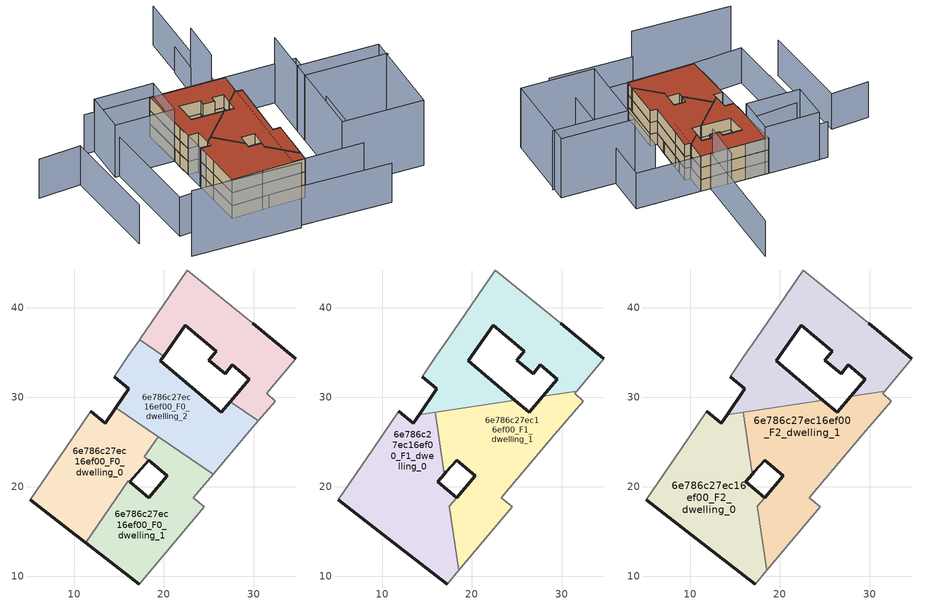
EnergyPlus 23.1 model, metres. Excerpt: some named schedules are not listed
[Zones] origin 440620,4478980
6e786c27ec16ef00_F0_dwelling_0
 floor ground (EU_floor_Construction): 16.17,20.53 18.28,22.98 17.82,23.36 19.34,25.58 14.62,28.8 13.47,27.1 11.84,28.43 8.96,24.26 5.06,18.53 10.11,14.6 11.25,13.73 15.99,20.68 z0
 wall outside (EU_wall_Construction): 18.28,22.98 16.17,20.53 / 11.25,13.73 10.11,14.6 5.06,18.53 / 11.84,28.43 13.47,27.1 14.62,28.8 z0:3
 wall to 6e786c27ec16ef00_F0_dwelling_1 (EU_wall_Construction): 16.17,20.53 15.99,20.68 11.25,13.73 / 19.34,25.58 17.82,23.36 18.28,22.98 z0:3
 wall adiabatic (EU_wall_Construction): 5.06,18.53 8.96,24.26 11.84,28.43 z0:3
 wall to 6e786c27ec16ef00_F0_dwelling_2 (EU_wall_Construction): 14.62,28.8 19.34,25.58 z0:3
6e786c27ec16ef00_F0_dwelling_1
 floor ground (EU_floor_Construction): 17.22,9.13 24.49,17.76 23.27,18.78 25.48,21.39 19.34,25.58 17.82,23.36 20.37,21.22 18.28,18.76 16.17,20.53 15.99,20.68 11.25,13.73 z0
 wall outside (EU_wall_Construction): 17.22,9.13 11.25,13.73 / 16.17,20.53 18.28,18.76 20.37,21.22 18.27,22.98 z0:3
 wall adiabatic (EU_wall_Construction): 25.48,21.39 23.27,18.78 24.49,17.76 17.22,9.13 z0:3
 wall to 6e786c27ec16ef00_F0_dwelling_2 (EU_wall_Construction): 19.34,25.58 25.48,21.39 z0:3
6e786c27ec16ef00_F0_dwelling_2
 floor ground (EU_floor_Construction): 29.26,25.86 30.54,27.36 27.4,29.5 26.38,28.28 19.58,34.04 19.96,34.58 17.28,36.41 16.03,34.63 14.43,32.25 16.07,30.94 14.62,28.8 25.48,21.39 z0
 wall outside (EU_wall_Construction): 19.96,34.58 19.58,34.04 26.38,28.28 27.4,29.5 / 14.62,28.8 16.07,30.94 14.43,32.25 z0:3
 wall adiabatic (EU_wall_Construction): 30.54,27.36 29.26,25.86 25.48,21.39 / 14.43,32.25 16.03,34.63 17.28,36.41 z0:3
 wall to 6e786c27ec16ef00_F0_dwelling_3 (EU_wall_Construction): 17.28,36.41 19.96,34.58 / 27.4,29.5 30.54,27.36 z0:3
6e786c27ec16ef00_F0_dwelling_3
 floor ground (EU_floor_Construction): 32.44,29.57 31.5,30.42 34.72,34.28 29.91,38.26 22.61,44.2 17.36,36.53 17.28,36.41 19.96,34.58 22.4,38.01 25.82,35.1 24.99,34.11 26.83,32.62 27.61,33.62 29.51,32.02 27.4,29.5 30.54,27.36 z0
 wall outside (EU_wall_Construction): 29.91,38.26 34.72,34.28 / 27.4,29.5 29.51,32.02 27.61,33.62 26.83,32.62 24.99,34.11 25.82,35.1 22.4,38.01 19.96,34.58 z0:3
 wall adiabatic (EU_wall_Construction): 34.72,34.28 31.5,30.42 32.44,29.57 30.54,27.36 / 17.28,36.41 17.36,36.53 22.61,44.2 29.91,38.26 z0:3
6e786c27ec16ef00_F1_dwelling_0
 floor to 6e786c27ec16ef00_F0_dwelling_0 (EU_floor_Construction): 11.25,13.73 15.99,20.68 16.17,20.53 16.92,21.4 15.93,27.91 15.47,28.22 14.09,28.02 13.47,27.1 11.84,28.43 8.96,24.26 5.06,18.53 10.11,14.6 z3
 floor to 6e786c27ec16ef00_F0_dwelling_1 (EU_floor_Construction): 17.22,9.13 18.53,10.69 17.46,17.8 18.28,18.76 16.17,20.53 15.99,20.68 11.25,13.73 z3
 floor to 6e786c27ec16ef00_F0_dwelling_2 (EU_floor_Construction): 15.93,27.91 15.88,28.29 15.47,28.22 z3
 wall outside (EU_wall_Construction): 17.22,9.13 10.11,14.6 5.06,18.53 / 11.84,28.43 13.47,27.1 14.09,28.02 / 16.92,21.4 16.17,20.53 18.28,18.76 z3:6
 wall adiabatic (EU_wall_Construction): 18.53,10.69 17.22,9.13 / 5.06,18.53 8.96,24.26 11.84,28.43 z3:6
 wall to 6e786c27ec16ef00_F1_dwelling_1 (EU_wall_Construction): 15.88,28.29 16.92,21.4 / 18.28,18.76 17.46,17.8 18.53,10.69 z3:6
 wall to 6e786c27ec16ef00_F1_dwelling_2 (EU_wall_Construction): 14.09,28.02 15.88,28.29 z3:6
6e786c27ec16ef00_F1_dwelling_1
 floor to 6e786c27ec16ef00_F0_dwelling_1 (EU_floor_Construction): 18.53,10.69 24.49,17.76 23.27,18.78 25.48,21.39 19.34,25.58 17.83,23.36 20.37,21.22 17.46,17.8 z3
 floor to 6e786c27ec16ef00_F0_dwelling_0 (EU_floor_Construction): 18.28,22.98 17.82,23.36 19.34,25.58 15.93,27.91 16.92,21.4 16.98,21.47 17.15,21.67 z3
 floor to 6e786c27ec16ef00_F0_dwelling_3 (EU_floor_Construction): 30.54,27.36 32.44,29.57 31.5,30.42 31.72,30.68 27.9,30.1 27.4,29.5 z3
 floor to 6e786c27ec16ef00_F0_dwelling_2 (EU_floor_Construction): 29.26,25.86 30.54,27.36 27.4,29.5 26.38,28.28 24.79,29.63 15.88,28.29 15.93,27.91 25.48,21.39 z3
 wall outside (EU_wall_Construction): 24.79,29.63 26.38,28.28 27.9,30.1 / 18.27,18.76 20.37,21.22 18.28,22.98 17.15,21.67 16.92,21.4 z3:6
 wall to 6e786c27ec16ef00_F1_dwelling_2 (EU_wall_Construction): 27.9,30.1 31.72,30.68 / 15.88,28.29 24.79,29.63 z3:6
 wall adiabatic (EU_wall_Construction): 31.72,30.68 31.5,30.42 32.44,29.57 29.26,25.86 23.27,18.78 24.49,17.76 18.53,10.69 z3:6
6e786c27ec16ef00_F1_dwelling_2
 floor to 6e786c27ec16ef00_F0_dwelling_2 (EU_floor_Construction): 24.79,29.63 19.58,34.04 19.96,34.58 17.28,36.41 16.03,34.63 14.43,32.25 16.07,30.94 14.62,28.8 15.47,28.22 z3
 floor to 6e786c27ec16ef00_F0_dwelling_3 (EU_floor_Construction): 31.72,30.68 34.72,34.28 29.91,38.26 22.61,44.2 17.36,36.53 17.28,36.41 19.96,34.58 22.4,38.01 25.82,35.1 24.99,34.11 26.83,32.62 27.61,33.62 29.51,32.02 27.9,30.1 z3
 floor to 6e786c27ec16ef00_F0_dwelling_0 (EU_floor_Construction): 15.47,28.22 14.62,28.8 14.09,28.02 z3
 wall outside (EU_wall_Construction): 29.91,38.26 34.72,34.28 / 27.9,30.1 29.51,32.02 27.61,33.62 26.83,32.62 24.99,34.11 25.82,35.1 22.4,38.01 19.58,34.04 24.79,29.63 / 14.09,28.02 16.07,30.94 14.43,32.25 z3:6
 wall adiabatic (EU_wall_Construction): 34.72,34.28 31.72,30.68 / 14.43,32.25 16.03,34.63 17.36,36.53 22.61,44.2 29.91,38.26 z3:6
6e786c27ec16ef00_F2_dwelling_0
 floor to 6e786c27ec16ef00_F1_dwelling_0 (EU_floor_Construction): 17.22,9.13 18.53,10.69 17.46,17.8 18.28,18.76 16.17,20.53 16.92,21.4 15.88,28.29 14.09,28.02 13.47,27.1 11.84,28.43 8.96,24.26 5.06,18.53 10.11,14.6 z6
 wall outside (EU_wall_Construction): 17.22,9.13 10.11,14.6 5.06,18.53 / 11.84,28.43 13.47,27.1 14.09,28.02 / 16.92,21.4 16.17,20.53 18.28,18.76 z6:9
 wall adiabatic (EU_wall_Construction): 18.53,10.69 17.22,9.13 / 5.06,18.53 8.96,24.26 11.84,28.43 z6:9
 wall to 6e786c27ec16ef00_F2_dwelling_1 (EU_wall_Construction): 15.88,28.29 16.92,21.4 / 18.28,18.76 17.46,17.8 18.53,10.69 z6:9
 wall to 6e786c27ec16ef00_F2_dwelling_2 (EU_wall_Construction): 14.09,28.02 15.88,28.29 z6:9
 roof outside (EU_roof_Construction): 15.88,28.29 16.92,21.4 16.17,20.53 18.28,18.76 17.46,17.8 18.53,10.69 17.22,9.13 10.11,14.6 5.06,18.53 8.96,24.26 11.84,28.43 13.47,27.1 14.09,28.02 z9
6e786c27ec16ef00_F2_dwelling_1
 floor to 6e786c27ec16ef00_F1_dwelling_1 (EU_floor_Construction): 24.49,17.76 23.27,18.78 29.26,25.86 32.44,29.57 31.5,30.42 31.72,30.68 27.9,30.1 26.38,28.28 24.79,29.63 15.88,28.29 16.92,21.4 17.15,21.67 18.28,22.98 20.37,21.22 17.46,17.8 18.53,10.69 z6
 wall outside (EU_wall_Construction): 24.79,29.63 26.38,28.28 27.9,30.1 / 18.27,18.76 20.37,21.22 18.28,22.98 17.15,21.67 16.92,21.4 z6:9
 wall to 6e786c27ec16ef00_F2_dwelling_2 (EU_wall_Construction): 27.9,30.1 31.72,30.68 / 15.88,28.29 24.79,29.63 z6:9
 wall adiabatic (EU_wall_Construction): 31.72,30.68 31.5,30.42 32.44,29.57 29.26,25.86 23.27,18.78 24.49,17.76 18.53,10.69 z6:9
 roof outside (EU_roof_Construction): 31.72,30.68 31.5,30.42 32.44,29.57 29.26,25.86 23.27,18.78 24.49,17.76 18.53,10.69 17.46,17.8 20.37,21.22 18.28,22.98 17.15,21.67 16.92,21.4 15.88,28.29 24.79,29.63 26.38,28.28 27.9,30.1 z9
6e786c27ec16ef00_F2_dwelling_2
 floor to 6e786c27ec16ef00_F1_dwelling_2 (EU_floor_Construction): 31.72,30.68 34.72,34.28 29.91,38.26 22.61,44.2 17.36,36.53 16.03,34.63 14.43,32.25 16.07,30.94 14.09,28.02 24.79,29.63 19.58,34.04 22.4,38.01 25.82,35.1 24.99,34.11 26.83,32.62 27.61,33.62 29.51,32.02 27.9,30.1 z6
 wall outside (EU_wall_Construction): 29.91,38.26 34.72,34.28 / 27.9,30.1 29.51,32.02 27.61,33.62 26.83,32.62 24.99,34.11 25.82,35.1 22.4,38.01 19.58,34.04 24.79,29.63 / 14.09,28.02 16.07,30.94 14.43,32.25 z6:9
 wall adiabatic (EU_wall_Construction): 34.72,34.28 31.72,30.68 / 14.43,32.25 16.03,34.63 17.36,36.53 22.61,44.2 29.91,38.26 z6:9
 roof outside (EU_roof_Construction): 29.91,38.26 34.72,34.28 31.72,30.68 27.9,30.1 29.51,32.02 27.61,33.62 26.83,32.62 24.99,34.11 25.82,35.1 22.4,38.01 19.58,34.04 24.79,29.63 14.09,28.02 16.07,30.94 14.43,32.25 16.03,34.63 17.36,36.53 22.61,44.2 z9
shading: 47.42,6.31 34.14,17.27 / 34.14,17.27 42.72,27.67 / -9.28,20.17 7.93,5.53 / 32.58,36.05 38.73,43.29 / 23.42,4.35 36.29,19.86 / 36.29,19.86 49.28,9.08 / 49.28,9.08 36.42,-6.43 / 36.42,-6.43 23.42,4.35 z0:15; 8.4,6.08 22.92,-6.29 / 49.95,56.52 32.93,35.76 / 32.93,35.76 12.12,52.83 / -4.65,54.18 2.63,49.17 / 2.63,49.17 -10.01,30.79 / 34.7,34.29 46.05,24.92 / 46.05,24.92 26.6,1.38 / 26.6,1.38 15.25,10.75 / 15.25,10.75 34.7,34.29 / 18.06,37.56 5.06,18.53 / 5.06,18.53 -4.35,24.96 / -4.35,24.96 8.65,43.99 / 8.65,43.99 18.06,37.56 z0:9; 38.63,43.33 43.51,48.95 z0:6; 13.68,51.55 23.25,43.74 / 23.25,43.74 17.36,36.53 / 17.36,36.53 7.79,44.34 / 7.79,44.34 13.68,51.55 z0:12
[Building]
EU S2 Campaign: North Axis=0; Terrain=City; Solar Distribution=FullExterior
[Site:Location]
Madrid: Latitude=40.5; Longitude=-3.5; Time Zone=1; Elevation=609
[SizingPeriod:WeatherFileDays]
AnnualSizingPeriod: Begin Month=1; Begin Day of Month=1; End Month=12; End Day of Month=31; Day of Week for Start Day=Monday; Use Weather File Daylight Saving Period=No; Use Weather File Rain and Snow Indicators=No
[MATERIAL]
EU_InternalMass_Material: Roughness=MediumRough; Thickness=0.1; Conductivity=1; Density=1800; Specific Heat=900; Thermal Absorptance=0.9; Solar Absorptance=0.7; Visible Absorptance=0.7
[MATERIAL:NOMASS] Roughness=MediumRough; Thermal Absorptance=0.9; Solar Absorptance=0.7; Visible Absorptance=0.7
Name | Thermal Resistance
EU_wall_NoMass | 0.419739
EU_roof_NoMass | 0.352165
EU_floor_NoMass | 0.608284
[CONSTRUCTION]
EU_wall_Construction: EU_wall_NoMass
EU_roof_Construction: EU_roof_NoMass
EU_floor_Construction: EU_floor_NoMass
EU_InternalMass_Construction: EU_InternalMass_Material
[ZONE] Type=1; Multiplier=1; Ceiling Height=autocalculate; Floor Area=autocalculate; Part of Total Floor Area=Yes
Name | Volume
6e786c27ec16ef00_F0_dwelling_0 | 322.684
6e786c27ec16ef00_F1_dwelling_0; 6e786c27ec16ef00_F2_dwelling_0 | 428.433
6e786c27ec16ef00_F0_dwelling_1 | 314.744
6e786c27ec16ef00_F1_dwelling_1 | 422.985
6e786c27ec16ef00_F2_dwelling_1 | 423.014
6e786c27ec16ef00_F0_dwelling_2 | 318.714
6e786c27ec16ef00_F1_dwelling_2; 6e786c27ec16ef00_F2_dwelling_2 | 423.469
6e786c27ec16ef00_F0_dwelling_3 | 318.765
[INTERNALMASS] Construction=EU_InternalMass_Construction
Name | Zone or ZoneList | Surface Area
6e786c27ec16ef00_F0_dwelling_0_EU_InternalMass | 6e786c27ec16ef00_F0_dwelling_0 | 107.563
6e786c27ec16ef00_F0_dwelling_1_EU_InternalMass | 6e786c27ec16ef00_F0_dwelling_1 | 104.915
6e786c27ec16ef00_F0_dwelling_2_EU_InternalMass | 6e786c27ec16ef00_F0_dwelling_2 | 106.238
6e786c27ec16ef00_F0_dwelling_3_EU_InternalMass | 6e786c27ec16ef00_F0_dwelling_3 | 106.237
6e786c27ec16ef00_F1_dwelling_0_EU_InternalMass | 6e786c27ec16ef00_F1_dwelling_0 | 142.81
6e786c27ec16ef00_F1_dwelling_1_EU_InternalMass | 6e786c27ec16ef00_F1_dwelling_1 | 141.003
6e786c27ec16ef00_F1_dwelling_2_EU_InternalMass | 6e786c27ec16ef00_F1_dwelling_2 | 141.138
6e786c27ec16ef00_F2_dwelling_0_EU_InternalMass | 6e786c27ec16ef00_F2_dwelling_0 | 142.81
6e786c27ec16ef00_F2_dwelling_1_EU_InternalMass | 6e786c27ec16ef00_F2_dwelling_1 | 141.003
6e786c27ec16ef00_F2_dwelling_2_EU_InternalMass | 6e786c27ec16ef00_F2_dwelling_2 | 141.138
[OTHEREQUIPMENT] Fuel Type=Electricity; Design Level Calculation Method=Watts/Area; Power per Zone Floor Area=1; Fraction Latent=0; Fraction Radiant=0; Fraction Lost=0; Carbon Dioxide Generation Rate=0; EndUse Subcategory=EU_Step8_InternalGains
Name | Zone or ZoneList or Space or SpaceList | Schedule
EU_Step8_InternalGain_6e786c27ec16ef00_F0_dwelling_0_f000 | 6e786c27ec16ef00_F0_dwelling_0 | EU_Step8_GainSchedule_6e786c27ec16ef00_F0_dwelling_0_f000
EU_Step8_InternalGain_6e786c27ec16ef00_F0_dwelling_1_f000 | 6e786c27ec16ef00_F0_dwelling_1 | EU_Step8_GainSchedule_6e786c27ec16ef00_F0_dwelling_1_f000
EU_Step8_InternalGain_6e786c27ec16ef00_F0_dwelling_2_f000 | 6e786c27ec16ef00_F0_dwelling_2 | EU_Step8_GainSchedule_6e786c27ec16ef00_F0_dwelling_2_f000
EU_Step8_InternalGain_6e786c27ec16ef00_F0_dwelling_3_f000 | 6e786c27ec16ef00_F0_dwelling_3 | EU_Step8_GainSchedule_6e786c27ec16ef00_F0_dwelling_3_f000
EU_Step8_InternalGain_6e786c27ec16ef00_F1_dwelling_0_f000 | 6e786c27ec16ef00_F1_dwelling_0 | EU_Step8_GainSchedule_6e786c27ec16ef00_F1_dwelling_0_f000
EU_Step8_InternalGain_6e786c27ec16ef00_F1_dwelling_1_f000 | 6e786c27ec16ef00_F1_dwelling_1 | EU_Step8_GainSchedule_6e786c27ec16ef00_F1_dwelling_1_f000
EU_Step8_InternalGain_6e786c27ec16ef00_F1_dwelling_2_f000 | 6e786c27ec16ef00_F1_dwelling_2 | EU_Step8_GainSchedule_6e786c27ec16ef00_F1_dwelling_2_f000
EU_Step8_InternalGain_6e786c27ec16ef00_F2_dwelling_0_f000 | 6e786c27ec16ef00_F2_dwelling_0 | EU_Step8_GainSchedule_6e786c27ec16ef00_F2_dwelling_0_f000
EU_Step8_InternalGain_6e786c27ec16ef00_F2_dwelling_1_f000 | 6e786c27ec16ef00_F2_dwelling_1 | EU_Step8_GainSchedule_6e786c27ec16ef00_F2_dwelling_1_f000
EU_Step8_InternalGain_6e786c27ec16ef00_F2_dwelling_2_f000 | 6e786c27ec16ef00_F2_dwelling_2 | EU_Step8_GainSchedule_6e786c27ec16ef00_F2_dwelling_2_f000
[ZONEVENTILATION:DESIGNFLOWRATE] Schedule=EU_AlwaysOn; Design Flow Rate Calculation Method=AirChanges/Hour; Air Changes per Hour=0.703302; Ventilation Type=Natural; Fan Pressure Rise=0; Fan Total Efficiency=1; Constant Term Coefficient=1; Temperature Term Coefficient=0; Velocity Term Coefficient=0; Velocity Squared Term Coefficient=0; Minimum Indoor Temperature=-100; Maximum Indoor Temperature=100; Delta Temperature=-100; Minimum Outdoor Temperature=-100; Maximum Outdoor Temperature=100; Maximum Wind Speed=40
Name | Zone or ZoneList or Space or SpaceList
EU_ConstantAir_6e786c27ec16ef00_F0_dwelling_0 | 6e786c27ec16ef00_F0_dwelling_0
EU_ConstantAir_6e786c27ec16ef00_F0_dwelling_1 | 6e786c27ec16ef00_F0_dwelling_1
EU_ConstantAir_6e786c27ec16ef00_F0_dwelling_2 | 6e786c27ec16ef00_F0_dwelling_2
EU_ConstantAir_6e786c27ec16ef00_F0_dwelling_3 | 6e786c27ec16ef00_F0_dwelling_3
EU_ConstantAir_6e786c27ec16ef00_F1_dwelling_0 | 6e786c27ec16ef00_F1_dwelling_0
EU_ConstantAir_6e786c27ec16ef00_F1_dwelling_1 | 6e786c27ec16ef00_F1_dwelling_1
EU_ConstantAir_6e786c27ec16ef00_F1_dwelling_2 | 6e786c27ec16ef00_F1_dwelling_2
EU_ConstantAir_6e786c27ec16ef00_F2_dwelling_0 | 6e786c27ec16ef00_F2_dwelling_0
EU_ConstantAir_6e786c27ec16ef00_F2_dwelling_1 | 6e786c27ec16ef00_F2_dwelling_1
EU_ConstantAir_6e786c27ec16ef00_F2_dwelling_2 | 6e786c27ec16ef00_F2_dwelling_2
[HVACTEMPLATE:THERMOSTAT] Constant Heating Setpoint=20; Constant Cooling Setpoint=50
EU_HeatOnly_6e786c27ec16ef00_F0_dwelling_0; EU_HeatOnly_6e786c27ec16ef00_F0_dwelling_1; EU_HeatOnly_6e786c27ec16ef00_F0_dwelling_2; EU_HeatOnly_6e786c27ec16ef00_F0_dwelling_3; EU_HeatOnly_6e786c27ec16ef00_F1_dwelling_0; EU_HeatOnly_6e786c27ec16ef00_F1_dwelling_1; EU_HeatOnly_6e786c27ec16ef00_F1_dwelling_2; EU_HeatOnly_6e786c27ec16ef00_F2_dwelling_0; EU_HeatOnly_6e786c27ec16ef00_F2_dwelling_1; EU_HeatOnly_6e786c27ec16ef00_F2_dwelling_2
[HVACTEMPLATE:ZONE:IDEALLOADSAIRSYSTEM] System Availability Schedule=EU_AlwaysOn; Maximum Heating Supply Air Temperature=50; Minimum Cooling Supply Air Temperature=13; Maximum Heating Supply Air Humidity Ratio=0.0156; Minimum Cooling Supply Air Humidity Ratio=0.0077; Heating Limit=NoLimit; Cooling Limit=NoLimit; Heating Availability Schedule=EU_AlwaysOn; Cooling Availability Schedule=EU_CoolingOff; Dehumidification Control Type=ConstantSensibleHeatRatio; Cooling Sensible Heat Ratio=0.7; Dehumidification Setpoint=60; Humidification Control Type=None; Humidification Setpoint=30; Outdoor Air Method=None; Outdoor Air Flow Rate per Person=0.00944; Outdoor Air Flow Rate per Zone Floor Area=0; Outdoor Air Flow Rate per Zone=0; Demand Controlled Ventilation Type=None; Outdoor Air Economizer Type=NoEconomizer; Heat Recovery Type=None; Sensible Heat Recovery Effectiveness=0.7; Latent Heat Recovery Effectiveness=0.65
Name | Template Thermostat
6e786c27ec16ef00_F0_dwelling_0 | EU_HeatOnly_6e786c27ec16ef00_F0_dwelling_0
6e786c27ec16ef00_F0_dwelling_1 | EU_HeatOnly_6e786c27ec16ef00_F0_dwelling_1
6e786c27ec16ef00_F0_dwelling_2 | EU_HeatOnly_6e786c27ec16ef00_F0_dwelling_2
6e786c27ec16ef00_F0_dwelling_3 | EU_HeatOnly_6e786c27ec16ef00_F0_dwelling_3
6e786c27ec16ef00_F1_dwelling_0 | EU_HeatOnly_6e786c27ec16ef00_F1_dwelling_0
6e786c27ec16ef00_F1_dwelling_1 | EU_HeatOnly_6e786c27ec16ef00_F1_dwelling_1
6e786c27ec16ef00_F1_dwelling_2 | EU_HeatOnly_6e786c27ec16ef00_F1_dwelling_2
6e786c27ec16ef00_F2_dwelling_0 | EU_HeatOnly_6e786c27ec16ef00_F2_dwelling_0
6e786c27ec16ef00_F2_dwelling_1 | EU_HeatOnly_6e786c27ec16ef00_F2_dwelling_1
6e786c27ec16ef00_F2_dwelling_2 | EU_HeatOnly_6e786c27ec16ef00_F2_dwelling_2
[SIZING:ZONE] Zone Cooling Design Supply Air Temperature Input Method=SupplyAirTemperature; Zone Cooling Design Supply Air Temperature=13; Zone Heating Design Supply Air Temperature Input Method=SupplyAirTemperature; Zone Heating Design Supply Air Temperature=50; Zone Cooling Design Supply Air Humidity Ratio=0.008; Zone Heating Design Supply Air Humidity Ratio=0.008; Cooling Design Air Flow Method=DesignDay; Cooling Design Air Flow Rate=0; Cooling Minimum Air Flow per Zone Floor Area=0.000762; Cooling Minimum Air Flow=0; Cooling Minimum Air Flow Fraction=0.2; Heating Design Air Flow Method=DesignDay; Heating Design Air Flow Rate=0; Heating Maximum Air Flow per Zone Floor Area=0.002032; Heating Maximum Air Flow=0.141576; Heating Maximum Air Flow Fraction=0.3; Account for Dedicated Outdoor Air System=No; Dedicated Outdoor Air System Control Strategy=NeutralSupplyAir; Dedicated Outdoor Air Low Setpoint Temperature for Design=autosize; Dedicated Outdoor Air High Setpoint Temperature for Design=autosize; Zone Load Sizing Method=Sensible Load Only No Latent Load; Zone Latent Cooling Design Supply Air Humidity Ratio Input Method=HumidityRatioDifference; Zone Cooling Design Supply Air Humidity Ratio Difference=0.005; Zone Latent Heating Design Supply Air Humidity Ratio Input Method=HumidityRatioDifference; Zone Humidification Design Supply Air Humidity Ratio Difference=0.005
6e786c27ec16ef00_F0_dwelling_0; 6e786c27ec16ef00_F0_dwelling_1; 6e786c27ec16ef00_F0_dwelling_2; 6e786c27ec16ef00_F0_dwelling_3; 6e786c27ec16ef00_F1_dwelling_0; 6e786c27ec16ef00_F1_dwelling_1; 6e786c27ec16ef00_F1_dwelling_2; 6e786c27ec16ef00_F2_dwelling_0; 6e786c27ec16ef00_F2_dwelling_1; 6e786c27ec16ef00_F2_dwelling_2
[SCHEDULE:FILE] Column Number=1; Rows to Skip at Top=0; Number of Hours of Data=8760; Column Separator=Comma; Interpolate to Timestep=No; Minutes per Item=60; Adjust Schedule for Daylight Savings=Yes
Name | File
EU_Step8_GainSchedule_6e786c27ec16ef00_F0_dwelling_0_f000 | ../../schedules/6e786c27ec16ef00/6e786c27ec16ef00_F0_dwelling_0_f000_gain.csv
EU_Step8_GainSchedule_6e786c27ec16ef00_F0_dwelling_1_f000 | ../../schedules/6e786c27ec16ef00/6e786c27ec16ef00_F0_dwelling_1_f000_gain.csv
EU_Step8_GainSchedule_6e786c27ec16ef00_F0_dwelling_2_f000 | ../../schedules/6e786c27ec16ef00/6e786c27ec16ef00_F0_dwelling_2_f000_gain.csv
EU_Step8_GainSchedule_6e786c27ec16ef00_F0_dwelling_3_f000 | ../../schedules/6e786c27ec16ef00/6e786c27ec16ef00_F0_dwelling_3_f000_gain.csv
EU_Step8_GainSchedule_6e786c27ec16ef00_F1_dwelling_0_f000 | ../../schedules/6e786c27ec16ef00/6e786c27ec16ef00_F1_dwelling_0_f000_gain.csv
EU_Step8_GainSchedule_6e786c27ec16ef00_F1_dwelling_1_f000 | ../../schedules/6e786c27ec16ef00/6e786c27ec16ef00_F1_dwelling_1_f000_gain.csv
EU_Step8_GainSchedule_6e786c27ec16ef00_F1_dwelling_2_f000 | ../../schedules/6e786c27ec16ef00/6e786c27ec16ef00_F1_dwelling_2_f000_gain.csv
EU_Step8_GainSchedule_6e786c27ec16ef00_F2_dwelling_0_f000 | ../../schedules/6e786c27ec16ef00/6e786c27ec16ef00_F2_dwelling_0_f000_gain.csv
EU_Step8_GainSchedule_6e786c27ec16ef00_F2_dwelling_1_f000 | ../../schedules/6e786c27ec16ef00/6e786c27ec16ef00_F2_dwelling_1_f000_gain.csv
